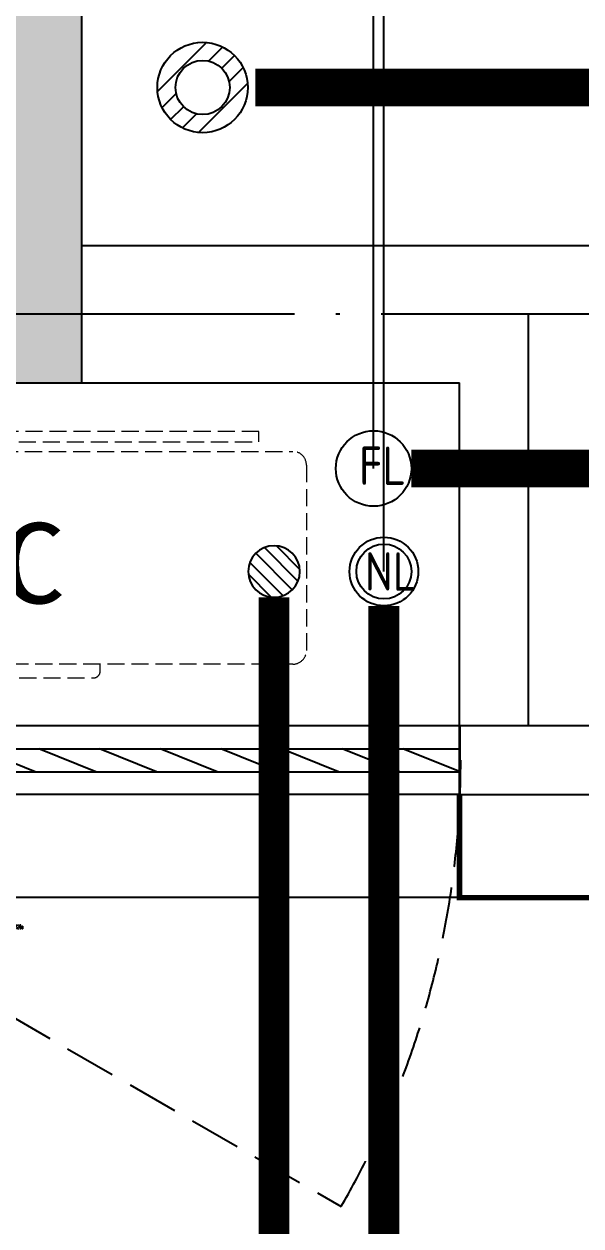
# Model space of a CAD drawing. Extents: x 27938 to 1507990, y 110129 to 923079.
# Drawn here: x 868632 to 869444, y 671929 to 673680 of the extents above; entities that cross this region are included whole.
import ezdxf

# ---------------------------------------------------------------- set-up
doc = ezdxf.new("R2010")
doc.units = 0
doc.header["$LTSCALE"] = 1000
doc.header["$MEASUREMENT"] = 0
doc.linetypes.add('DASH', pattern=[0.35, 0.25, -0.1])
doc.linetypes.add('DOTE', pattern=[2.42, 2, -0.2, 0.02, -0.2])
for name, color, linetype in [('COLUMN', 9, 'Continuous'), ('DIM_凝结', 150, 'Continuous'), ('DIM_废水', 31, 'Continuous'), ('DOTE', 1, 'Continuous'), ('EQUIP_地漏', 7, 'Continuous'), ('PIPE-凝结', 150, 'N'), ('PIPE-废水', 31, 'TG_F'), ('PUB_HATCH', 8, 'Continuous'), ('PUB_TEXT', 4, 'Continuous'), ('VPIPE-凝结', 150, 'N'), ('VPIPE-废水', 31, 'Continuous'), ('WALL', 9, 'Continuous'), ('WINDOW', 4, 'Continuous'), ('WINDOW_TEXT', 7, 'Continuous'), ('看线', 251, 'Continuous')]:
    doc.layers.add(name, color=color, linetype=linetype)
doc.layers.add('平面-空调预留孔', color=173, linetype='Continuous', lineweight=15)
doc.styles.add('_TCH_WINDOW', font='SIMPLEX.shx', dxfattribs={"width": 0.7, "height": 3.5, "bigfont": 'GBCBIG.shx'})
doc.styles.get("Standard").update_dxf_attribs({"font": 'gbenor.shx', "bigfont": 'gbcbig.shx'})
doc.styles.add('TG_LINETYPE', font='SIMPLEX', dxfattribs={"width": 0.8, "height": 3, "bigfont": 'HZTXT'})
doc.styles.add('黑体', font='simhei.ttf')
doc.linetypes.add('N', pattern='A,3,-0.2,["N",Standard,S=0.25,R=0,X=-0.1,Y=-0.115],-0.2', length=3.4)
doc.linetypes.add('TG_F', pattern='A,2,-0.3,["F",TG_LINETYPE,S=0.1,R=0,X=-0.23,Y=-0.15],0', length=2.3)

# ---------------------------------------------------------------- blocks, each defined once
blk = doc.blocks.new('GFDGFSDFGD')
at = {"layer": 'PUB_HATCH'}
blk.add_hatch(color=0, dxfattribs=at).paths.add_polyline_path([(460766.6, 364323.7), (461416.6, 364323.7), (461416.6, 365973.7), (461216.6, 365973.7), (461216.6, 364523.7), (460766.6, 364523.7)])
at = {"layer": 'COLUMN', "color": 0}
for p, q in [((461416.6, 364323.7), (461416.6, 365973.7)), ((460766.6, 364323.7), (461416.6, 364323.7))]:
    blk.add_line(p, q, dxfattribs=at)
blk = doc.blocks.new('$TwtSys$00000141')
at = {"color": 1}
for p, q in [((-47.1, 3.8), (-5, 45.9)), ((-47.1, 3.8), (-5, 45.9)), ((-43.6, -17.5), (17.5, 43.6)), ((-43.6, -17.5), (17.5, 43.6)), ((-33.2, -33.2), (33.2, 33.2)), ((-33.2, -33.2), (33.2, 33.2)), ((-16.2, -43.5), (43.8, 16.4)), ((-16.2, -43.5), (43.8, 16.4)), ((5.7, -46.1), (46.1, -5.7)), ((5.7, -46.1), (46.1, -5.7))]:
    blk.add_line(p, q, dxfattribs=at)
blk.add_circle((0, 0), 47, dxfattribs=at)
blk.add_circle((0, 0), 47, dxfattribs=at)
blk = doc.blocks.new('$TwtSys$00000543')
for p, q in [((-93.6, -8.5), (8.5, 93.6)), ((12.5, 55), (41.7, 84.2)), ((39.9, 39.9), (66.5, 66.5)), ((55, 12.5), (84.2, 41.7)), ((-8.5, -93.6), (93.6, 8.5)), ((-84.2, -41.7), (-55, -12.5)), ((-66.5, -66.5), (-39.9, -39.9)), ((-41.7, -84.2), (-12.5, -55))]:
    blk.add_line(p, q)
for radius in [94, 56.4]:
    blk.add_circle((0, 0), radius)
blk = doc.blocks.new('gsergvr')
at = {"layer": '平面-空调预留孔', "linetype": 'DASH', "ltscale": 0.1}
for p, q in [((34075.4, 17176.2), (34075.4, 17166.2)), ((34448.2, 17166.2), (34448.2, 17176.2)), ((34085.4, 17156.2), (34438.2, 17156.2))]:
    blk.add_line(p, q, dxfattribs=at)
blk.add_lwpolyline([(34679.3, 17515.3), (34259.5, 17515.3), (34259.5, 17500.2), (34679.3, 17500.2)], close=True, dxfattribs=at)
blk.add_lwpolyline([(34728.6, 17176.2), (33988.6, 17176.2, -0.414214), (33968.6, 17196.2), (33968.6, 17466.2, -0.414214), (33988.6, 17486.2), (34728.6, 17486.2, -0.414214), (34748.6, 17466.2), (34748.6, 17196.2, -0.414214)], format="xyb", close=True, dxfattribs=at)
for centre, start, end in [((34085.4, 17166.2), 180, 270), ((34438.2, 17166.2), 270, 0)]:
    blk.add_arc(centre, 10, start, end, dxfattribs=at)
at = {"layer": '平面-空调预留孔', "color": 251, "linetype": 'DASH', "ltscale": 0.1, "true_color": 0x636466, "style": '黑体', "width": 1.2}
blk.add_text('A.C', height=117.05, dxfattribs=at).set_placement((34110.9, 17264.8))
blk = doc.blocks.new('rtyryrtyeeretee')
at = {"layer": '平面-空调预留孔'}
blk.add_blockref('gsergvr', (635673.5, 326705.8), dxfattribs=at)
blk = doc.blocks.new('GDGDRGDGDRGDR')
blk.add_blockref('rtyryrtyeeretee', (-208678.3, 97240.1))
blk = doc.blocks.new('$WINLIB2D$00000039')
at = {"color": 0}
for points in [[(-0.5, 0.5), (-0.5, -0.5)], [(0.5, 0.5), (-0.5, 0.5)], [(0.5, -0.5), (0.5, 0.5)], [(-0.5, 0.1667), (0.5, 0.1667)], [(-0.3839, -0.1667), (-0.448, 0.1667)], [(-0.3159, -0.1667), (-0.38, 0.1667)], [(-0.2479, -0.1667), (-0.312, 0.1667)], [(-0.1799, -0.1667), (-0.244, 0.1667)], [(-0.1119, -0.1667), (-0.176, 0.1667)], [(-0.0439, -0.1667), (-0.108, 0.1667)], [(0.0241, -0.1667), (-0.04, 0.1667)], [(0.0921, -0.1667), (0.028, 0.1667)], [(0.16, -0.1667), (0.0959, 0.1667)], [(0.228, -0.1667), (0.1639, 0.1667)], [(0.296, -0.1667), (0.2319, 0.1667)], [(0.364, -0.1667), (0.2999, 0.1667)], [(0.432, -0.1667), (0.3679, 0.1667)], [(0.5, -0.1667), (0.4359, 0.1667)], [(-0.4519, -0.1667), (-0.5, 0.0836)], [(-0.5, -0.1667), (0.5, -0.1667)], [(0.5, -0.5), (-0.5, -0.5)]]:
    blk.add_lwpolyline(points, dxfattribs=at)

msp = doc.modelspace()

# ---------------------------------------------------------------- linework, layer by layer
at = {"color": 8, "const_width": 8}
msp.add_lwpolyline([(869566.6, 672557.2), (869566.6, 672407.2), (869266.6, 672407.2), (869266.6, 672557.2)], dxfattribs=at)
at = {"layer": 'DOTE', "color": 169, "linetype": 'DOTE', "ltscale": 0.3}
msp.add_line((879916.6, 672657.2), (825916.6, 672657.2), dxfattribs=at)
at = {"layer": 'VPIPE-凝结', "color": 8}
msp.add_circle((869156.6, 672882.2), 40, dxfattribs=at)
at = {"layer": 'VPIPE-废水', "color": 8}
msp.add_circle((869141.6, 673032.2), 55, dxfattribs=at)
at = {"layer": 'WALL', "color": 8}
for q in [(869266.6, 672657.2), (869266.6, 672657.2), (869466.6, 672557.2)]:
    msp.add_line((869266.6, 672557.2), q, dxfattribs=at)
at = {"layer": 'WINDOW', "color": 8, "linetype": 'DASH', "ltscale": 0.3}
msp.add_lwpolyline([(867968.5, 672607.2), (869094.3, 671957.2, 0.131652), (869268.5, 672607.2)], format="xyb", dxfattribs=at)
msp.add_lwpolyline([(867968.5, 672607.2), (869094.3, 671957.2, 0.131652), (869268.5, 672607.2)], format="xyb", dxfattribs=at)
at = {"layer": '看线', "color": 8, "ltscale": 0.5}
msp.add_lwpolyline([(869266.6, 672407.2), (867966.6, 672407.2)], dxfattribs=at)

# ---------------------------------------------------------------- block references
at = {"color": 8}
msp.add_blockref('GFDGFSDFGD', (407300, 308833.4), dxfattribs=at)
at = {"layer": 'EQUIP_地漏', "color": 8, "xscale": 0.7000000000000001, "yscale": 0.7000000000000001, "zscale": 0.7000000000000001}
msp.add_blockref('$TwtSys$00000543', (868892.5, 673587.2), dxfattribs=at)
at = {"layer": 'EQUIP_地漏', "color": 8, "xscale": 0.8, "yscale": -0.8, "zscale": 0.8, "rotation": 179.999999999993}
msp.add_blockref('$TwtSys$00000141', (868996.6, 672882.2), dxfattribs=at)
at = {"layer": 'WINDOW', "color": 8}
ref = msp.add_blockref('$WINLIB2D$00000039', (868617.5, 672607.2), dxfattribs=dict(at, xscale=1299.999999983003, yscale=100, zscale=1299.999999983003))
ref.add_attrib('A', 'BYC1320a', (868607, 672361.7), dxfattribs={"layer": 'WINDOW_TEXT', "color": 8, "ltscale": 0.5, "height": 5.95, "style": '_TCH_WINDOW', "width": 0.494118})
ref = msp.add_blockref('$WINLIB2D$00000039', (868617.5, 672607.2), dxfattribs=dict(at, xscale=1299.999999983003, yscale=100, zscale=1299.999999983003))
ref.add_attrib('A', 'BYC1320a', (868607, 672361.7), dxfattribs={"layer": 'WINDOW_TEXT', "color": 8, "ltscale": 0.5, "height": 5.95, "style": '_TCH_WINDOW', "width": 0.494118})

# ---------------------------------------------------------------- next in the draw order: block references
at = {"color": 8}
msp.add_blockref('GDGDRGDGDRGDR', (407300, 231625.1), dxfattribs=at)

# ---------------------------------------------------------------- next in the draw order: linework, layer by layer
at = {"layer": 'DIM_凝结'}
msp.add_line((869156.6, 672882.2), (869156.6, 674837.1), dxfattribs=at)
at = {"layer": 'DIM_废水'}
msp.add_line((869141.6, 673032.2), (869141.6, 675358), dxfattribs=at)
at = {"layer": 'DOTE', "color": 169, "linetype": 'DOTE', "ltscale": 0.3}
for p, q in [((879916.6, 673257.2), (825916.6, 673257.2)), ((869366.5, 673257.2), (869366.6, 672657.2)), ((869366.5, 673257.2), (869366.6, 672657.2))]:
    msp.add_line(p, q, dxfattribs=at)
at = {"layer": 'PIPE-凝结', "ltscale": 0.5, "const_width": 45}
for points in [[(868996.6, 672844.6), (868996.6, 671382.2)], [(868996.6, 672844.6), (868996.6, 670207.2)], [(869156.6, 672832.2), (869156.6, 671222.2)], [(869156.6, 672832.2), (869156.6, 671222.2)]]:
    msp.add_lwpolyline(points, dxfattribs=at)
at = {"layer": 'PIPE-废水', "ltscale": 0.5, "const_width": 55}
for points in [[(869791.6, 673587.2), (868969.5, 673587.2)], [(869791.6, 673587.2), (868969.5, 673587.2)], [(869491.6, 673032.2), (869196.6, 673032.2)], [(869491.6, 673032.2), (869196.6, 673032.2)]]:
    msp.add_lwpolyline(points, dxfattribs=at)
at = {"layer": 'VPIPE-凝结'}
msp.add_circle((869156.6, 672882.2), 50, dxfattribs=at)
msp.add_circle((869156.6, 672882.2), 50, dxfattribs=at)
at = {"layer": 'VPIPE-凝结', "color": 8}
msp.add_circle((869156.6, 672882.2), 40, dxfattribs=at)
at = {"layer": 'VPIPE-废水'}
msp.add_circle((869141.6, 673032.2), 55, dxfattribs=at)
msp.add_circle((869141.6, 673032.2), 55, dxfattribs=at)
at = {"layer": 'VPIPE-废水', "color": 8}
msp.add_circle((869141.6, 673032.2), 55, dxfattribs=at)
at = {"layer": 'WALL', "color": 8}
for p, q in [((868716.6, 673357.2), (868716.6, 674357.2)), ((868716.6, 673357.2), (868716.6, 674357.2)), ((868716.6, 673357.2), (869466.6, 673357.2)), ((868716.6, 673357.2), (869466.6, 673357.2)), ((868616.6, 673157.2), (869266.6, 673157.2)), ((868616.6, 673157.2), (869266.6, 673157.2)), ((869266.6, 672657.2), (869266.6, 673157.2)), ((869266.6, 672657.2), (869266.6, 673157.2))]:
    msp.add_line(p, q, dxfattribs=at)

# ---------------------------------------------------------------- next in the draw order: block references
at = {"layer": 'EQUIP_地漏', "color": 8, "xscale": 0.7000000000000001, "yscale": 0.7000000000000001, "zscale": 0.7000000000000001}
msp.add_blockref('$TwtSys$00000543', (868892.5, 673587.2), dxfattribs=at)
at = {"layer": 'EQUIP_地漏', "color": 8, "xscale": 0.8, "yscale": -0.8, "zscale": 0.8, "rotation": 179.999999999993}
msp.add_blockref('$TwtSys$00000141', (868996.6, 672882.2), dxfattribs=at)

# ---------------------------------------------------------------- next in the draw order: texts
at = {"layer": 'PUB_TEXT', "color": 8}
for s, p in [('FL', (869120.3, 673008.3)), ('FL', (869120.3, 673008.3)), ('NL', (869128.6, 672854.2)), ('NL', (869128.6, 672854.2))]:
    msp.add_text(s, height=56, dxfattribs=at).set_placement(p)

doc.saveas('drawing.dxf')
